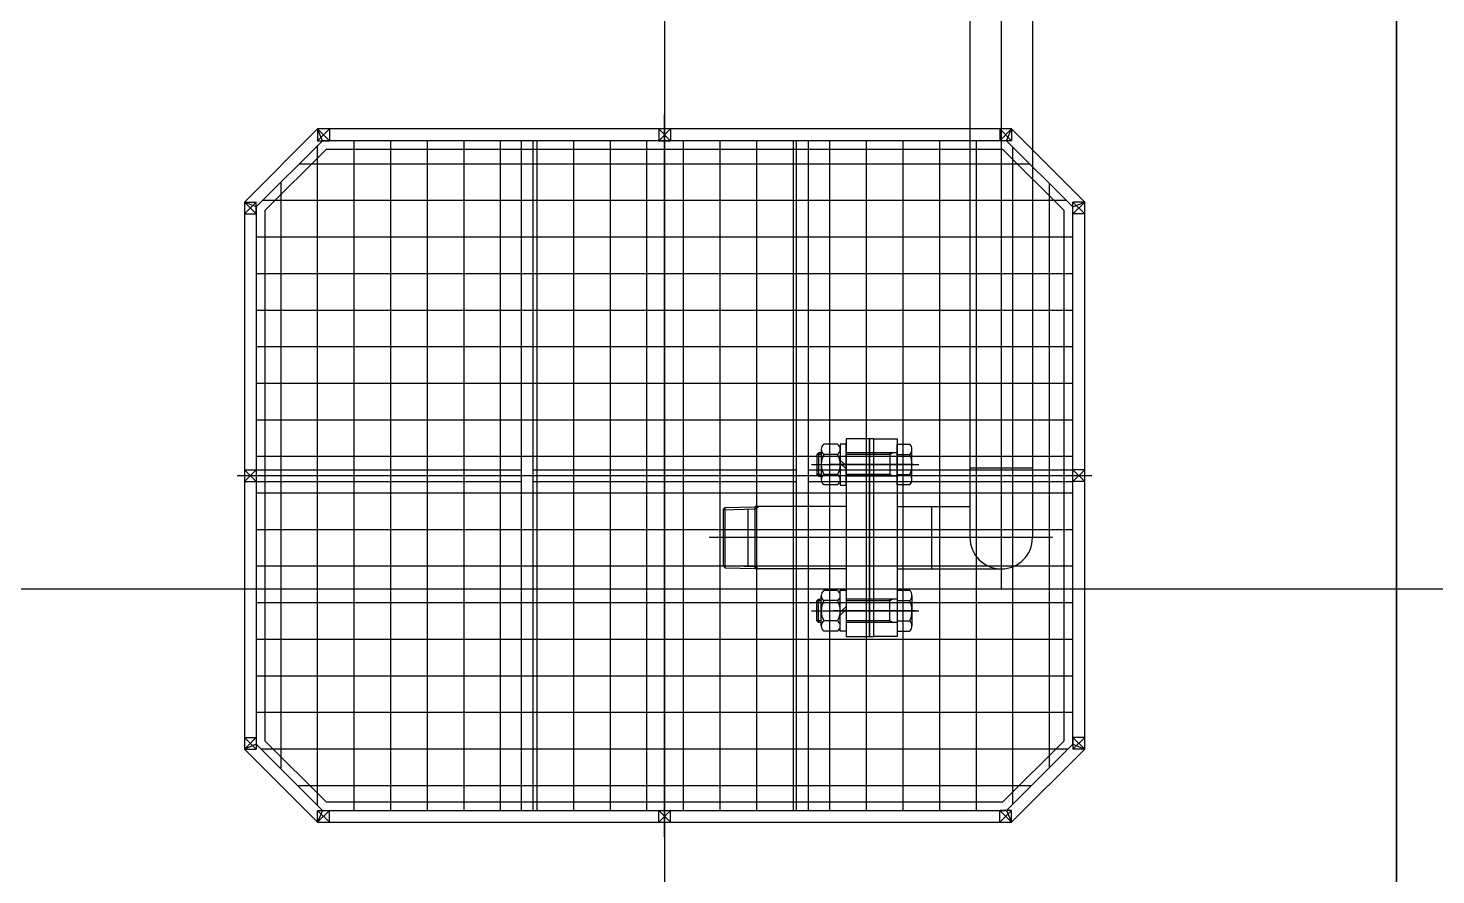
# Model space of a CAD drawing. Header units: millimetres. Extents: x 4080735 to 4152075, y -451436 to -400976.
# Drawn here: x 4112793 to 4113755, y -425255 to -424676 of the extents above; entities that cross this region are included whole.
import ezdxf

# ---------------------------------------------------------------- set-up
doc = ezdxf.new("R2010")
doc.units = ezdxf.units.MM
doc.header["$LTSCALE"] = 60
doc.layers.add('EQUIPMENT', color=6, linetype='Continuous')

# ---------------------------------------------------------------- blocks, each defined once
blk = doc.blocks.new('EQ')
at = {"layer": 'EQUIPMENT', "color": 253}
for p, q in [((-1810, 17759.63), (-1810, 15759.63)), ((-2080, 17594.63), (-2080, 16909.63)), ((-2101.35, 17443.03), (-2101.35, 16944.63)), ((-2058.65, 17443.03), (-2058.65, 16944.63)), ((-2310, 17432.13), (-2310, 15716.84)), ((-1810, 16409.63), (-1810, 17409.63)), ((-2310, 16740.03), (-2310, 17234.03)), ((-2547, 17224.03), (-2597, 17174.03)), ((-2547, 17224.03), (-2547, 17216.03)), ((-2539, 17216.03), (-2547, 17224.03)), ((-2547, 17216.03), (-2539, 17224.03)), ((-2543.69, 17216.03), (-2547, 17224.03)), ((-2073, 17224.03), (-2547, 17224.03)), ((-2539, 17224.03), (-2539, 17216.03)), ((-2314, 17224.03), (-2314, 17216.03)), ((-2306, 17216.03), (-2314, 17224.03)), ((-2314, 17216.03), (-2306, 17224.03)), ((-2306, 17224.03), (-2306, 17216.03)), ((-2081, 17224.03), (-2081, 17216.03)), ((-2081, 17216.03), (-2073, 17224.03)), ((-2073, 17216.03), (-2081, 17224.03)), ((-2076.31, 17216.03), (-2073, 17224.03)), ((-2073, 17224.03), (-2073, 17216.03)), ((-2023, 17174.03), (-2073, 17224.03)), ((-2543.69, 17216.03), (-2589, 17170.72)), ((-2547, 17216.03), (-2539, 17216.03)), ((-2076.31, 17216.03), (-2543.69, 17216.03)), ((-2522, 16758.03), (-2522, 17216.03)), ((-2497, 16758.03), (-2497, 17216.03)), ((-2472, 16758.03), (-2472, 17216.03)), ((-2447, 16758.03), (-2447, 17216.03)), ((-2422, 16758.03), (-2422, 17216.03)), ((-2408, 17216.03), (-2408, 16758.03)), ((-2400, 17216.03), (-2400, 16758.03)), ((-2397, 16758.03), (-2397, 17216.03)), ((-2372, 16758.03), (-2372, 17216.03)), ((-2347, 16758.03), (-2347, 17216.03)), ((-2322, 16758.03), (-2322, 17216.03)), ((-2314, 17216.03), (-2306, 17216.03)), ((-2297, 16758.03), (-2297, 17216.03)), ((-2272, 16758.03), (-2272, 17216.03)), ((-2247, 16758.03), (-2247, 17216.03)), ((-2222, 16758.03), (-2222, 17216.03)), ((-2220, 17216.03), (-2220, 16758.03)), ((-2212, 17216.03), (-2212, 16758.03)), ((-2197, 16758.03), (-2197, 17216.03)), ((-2172, 16758.03), (-2172, 17216.03)), ((-2147, 16758.03), (-2147, 17216.03)), ((-2122, 16758.03), (-2122, 17216.03)), ((-2097, 16758.03), (-2097, 17216.03)), ((-2073, 17216.03), (-2081, 17216.03)), ((-2031, 17170.72), (-2076.31, 17216.03)), ((-2541.2, 17210.03), (-2583, 17168.24)), ((-2547, 16761.35), (-2547, 17212.72)), ((-2078.8, 17210.03), (-2541.2, 17210.03)), ((-2037, 17168.24), (-2078.8, 17210.03)), ((-2072, 16762.35), (-2072, 17211.72)), ((-2060.31, 17200.03), (-2559.69, 17200.03)), ((-2572, 16786.35), (-2572, 17187.72)), ((-2047, 16787.35), (-2047, 17186.72)), ((-2589, 17170.72), (-2597, 17174.03)), ((-2597, 17174.03), (-2589, 17174.03)), ((-2589, 17174.03), (-2597, 17166.03)), ((-2589, 17166.03), (-2597, 17174.03)), ((-2597, 17174.03), (-2597, 16800.03)), ((-2597, 17166.03), (-2589, 17166.03)), ((-2589, 17166.03), (-2589, 17174.03)), ((-2589, 17170.72), (-2589, 16803.35)), ((-2035.31, 17175.03), (-2584.69, 17175.03)), ((-2583, 17168.24), (-2583, 16805.83)), ((-2037, 16805.83), (-2037, 17168.24)), ((-2031, 17170.72), (-2023, 17174.03)), ((-2023, 17174.03), (-2031, 17174.03)), ((-2031, 17166.03), (-2031, 17174.03)), ((-2031, 17174.03), (-2023, 17166.03)), ((-2031, 17166.03), (-2023, 17174.03)), ((-2031, 16803.35), (-2031, 17170.72)), ((-2023, 17166.03), (-2031, 17166.03)), ((-2023, 16800.03), (-2023, 17174.03)), ((-2031, 17150.03), (-2589, 17150.03)), ((-2031, 17125.03), (-2589, 17125.03)), ((-2031, 17100.03), (-2589, 17100.03)), ((-2031, 17075.03), (-2589, 17075.03)), ((-2031, 17050.03), (-2589, 17050.03)), ((-2031, 17025.03), (-2589, 17025.03)), ((-2186, 17012.13), (-2186, 16877.13)), ((-2170, 17012.13), (-2186, 17012.13)), ((-2170, 16877.13), (-2170, 17012.13)), ((-2167, 17012.13), (-2170, 17012.13)), ((-2170, 17012.13), (-2170, 16877.13)), ((-2167, 16877.13), (-2167, 17012.13)), ((-2167, 16877.13), (-2167, 17012.13)), ((-2167, 17012.13), (-2151, 17012.13)), ((-2151, 17012.13), (-2151, 16877.13)), ((-2204.92, 17002.63), (-2206, 17001.55)), ((-2203, 17002.63), (-2204.92, 17002.63)), ((-2204.92, 17002.63), (-2204.92, 16986.63)), ((-2203, 17005.03), (-2203, 16984.24)), ((-2191.86, 17008.49), (-2201.14, 17008.49)), ((-2186, 17008.63), (-2190, 17008.63)), ((-2190, 17008.63), (-2190, 16980.63)), ((-2186, 16980.63), (-2186, 17008.63)), ((-2151, 17002.63), (-2186, 17002.63)), ((-2156, 17002.63), (-2156, 16986.63)), ((-2154.13, 17002.63), (-2156, 17001.55)), ((-2151, 16980.78), (-2151, 17008.49)), ((-2151, 17008.49), (-2142.43, 17008.49)), ((-2141, 16984.24), (-2141, 17005.03)), ((-2031, 17000.03), (-2589, 17000.03)), ((-2209.67, 16994.63), (-2136.33, 16994.63)), ((-2206, 17001.55), (-2206, 16987.72)), ((-2203, 17001.55), (-2206, 17001.55)), ((-2191.86, 17001.56), (-2201.14, 17001.56)), ((-2140, 16994.63), (-2196.55, 16994.63)), ((-2186, 16993.63), (-2190, 16997.63)), ((-2186, 16991.63), (-2190, 16995.63)), ((-2156, 17001.55), (-2186, 17001.55)), ((-2151, 17001.56), (-2142.43, 17001.56)), ((-2602, 16987.03), (-2018, 16987.03)), ((-2597, 16991.03), (-2589, 16991.03)), ((-2589, 16983.03), (-2597, 16991.03)), ((-2589, 16991.03), (-2597, 16983.03)), ((-2597, 16983.03), (-2589, 16983.03)), ((-2589, 16991.03), (-2408, 16991.03)), ((-2589, 16991.03), (-2589, 16983.03)), ((-2589, 16983.03), (-2408, 16983.03)), ((-2400, 16991.03), (-2220, 16991.03)), ((-2400, 16983.03), (-2220, 16983.03)), ((-2212, 16991.03), (-2031, 16991.03)), ((-2212, 16983.03), (-2031, 16983.03)), ((-2206, 16987.72), (-2204.92, 16986.63)), ((-2203, 16987.72), (-2206, 16987.72)), ((-2204.92, 16986.63), (-2203, 16986.63)), ((-2191.86, 16987.71), (-2201.14, 16987.71)), ((-2156, 16987.72), (-2186, 16987.72)), ((-2151, 16986.63), (-2186, 16986.63)), ((-2154.13, 16986.63), (-2156, 16987.72)), ((-2151, 16987.71), (-2142.43, 16987.71)), ((-2058.65, 16992.24), (-2101.35, 16992.24)), ((-2023, 16991.03), (-2031, 16991.03)), ((-2031, 16983.03), (-2031, 16991.03)), ((-2031, 16991.03), (-2023, 16983.03)), ((-2031, 16983.03), (-2023, 16991.03)), ((-2023, 16983.03), (-2031, 16983.03)), ((-2031, 16975.03), (-2589, 16975.03)), ((-2191.86, 16980.78), (-2201.14, 16980.78)), ((-2190, 16980.63), (-2186, 16980.63)), ((-2142.43, 16980.78), (-2151, 16980.78)), ((-2270, 16963.71), (-2268.52, 16965.24)), ((-2270, 16963.71), (-2248, 16964.28)), ((-2270, 16963.71), (-2270, 16925.56)), ((-2268.52, 16965.24), (-2248, 16965.75)), ((-2268.52, 16924.03), (-2268.52, 16965.24)), ((-2253, 16963.71), (-2253, 16925.56)), ((-2248, 16923.28), (-2248, 16965.98)), ((-2186, 16965.98), (-2248, 16965.98)), ((-2248, 16964.28), (-2245.75, 16965.98)), ((-2151, 16965.98), (-2101.35, 16965.98)), ((-2127.6, 16965.98), (-2127.6, 16923.28)), ((-2031, 16950.03), (-2589, 16950.03)), ((-2045, 16944.63), (-2279.46, 16944.63)), ((-2270, 16925.56), (-2248, 16924.99)), ((-2270, 16925.56), (-2268.52, 16924.03)), ((-2031, 16925.03), (-2589, 16925.03)), ((-2268.52, 16924.03), (-2248, 16923.51)), ((-2248, 16924.99), (-2245.75, 16923.28)), ((-2186, 16923.28), (-2248, 16923.28)), ((-2151, 16923.28), (-2080, 16923.28)), ((-2867.33, 16909.63), (-1752.67, 16909.63)), ((-2191.86, 16908.49), (-2201.14, 16908.49)), ((-2190, 16880.63), (-2190, 16908.63)), ((-2190, 16908.63), (-2186, 16908.63)), ((-2186, 16908.63), (-2186, 16880.63)), ((-2142.43, 16908.49), (-2151, 16908.49)), ((-2151, 16908.49), (-2151, 16880.78)), ((-2031, 16900.03), (-2589, 16900.03)), ((-2206, 16901.55), (-2204.92, 16902.63)), ((-2206, 16887.72), (-2206, 16901.55)), ((-2203, 16901.55), (-2206, 16901.55)), ((-2204.92, 16902.63), (-2203, 16902.63)), ((-2204.92, 16886.63), (-2204.92, 16902.63)), ((-2203, 16884.24), (-2203, 16905.03)), ((-2191.86, 16901.56), (-2201.14, 16901.56)), ((-2186, 16897.63), (-2190, 16893.63)), ((-2151, 16902.63), (-2186, 16902.63)), ((-2156, 16901.55), (-2186, 16901.55)), ((-2156, 16886.63), (-2156, 16902.63)), ((-2154.13, 16902.63), (-2156, 16901.55)), ((-2151, 16901.56), (-2142.43, 16901.56)), ((-2141, 16905.03), (-2141, 16884.24)), ((-2209.67, 16894.63), (-2136.33, 16894.63)), ((-2204.92, 16886.63), (-2206, 16887.72)), ((-2203, 16887.72), (-2206, 16887.72)), ((-2191.86, 16887.71), (-2201.14, 16887.71)), ((-2138.11, 16894.63), (-2194.66, 16894.63)), ((-2186, 16895.63), (-2190, 16891.63)), ((-2156, 16887.72), (-2186, 16887.72)), ((-2154.13, 16886.63), (-2156, 16887.72)), ((-2151, 16887.71), (-2142.43, 16887.71)), ((-2203, 16886.63), (-2204.92, 16886.63)), ((-2191.86, 16880.78), (-2201.14, 16880.78)), ((-2186, 16880.63), (-2190, 16880.63)), ((-2151, 16886.63), (-2186, 16886.63)), ((-2186, 16877.13), (-2170, 16877.13)), ((-2170, 16877.13), (-2167, 16877.13)), ((-2151, 16877.13), (-2167, 16877.13)), ((-2151, 16880.78), (-2142.43, 16880.78)), ((-2031, 16875.03), (-2589, 16875.03)), ((-2031, 16850.03), (-2589, 16850.03)), ((-2031, 16825.03), (-2589, 16825.03)), ((-2597, 16808.03), (-2589, 16808.03)), ((-2589, 16800.03), (-2597, 16808.03)), ((-2589, 16808.03), (-2597, 16800.03)), ((-2589, 16803.35), (-2597, 16800.03)), ((-2589, 16808.03), (-2589, 16800.03)), ((-2589, 16803.35), (-2543.69, 16758.03)), ((-2583, 16805.83), (-2541.2, 16764.03)), ((-2078.8, 16764.03), (-2037, 16805.83)), ((-2076.31, 16758.03), (-2031, 16803.35)), ((-2023, 16808.03), (-2031, 16808.03)), ((-2031, 16808.03), (-2031, 16800.03)), ((-2031, 16800.03), (-2023, 16808.03)), ((-2031, 16808.03), (-2023, 16800.03)), ((-2031, 16803.35), (-2023, 16800.03)), ((-2597, 16800.03), (-2589, 16800.03)), ((-2597, 16800.03), (-2547, 16750.03)), ((-2034.31, 16800.03), (-2585.69, 16800.03)), ((-2073, 16750.03), (-2023, 16800.03)), ((-2023, 16800.03), (-2031, 16800.03)), ((-2059.31, 16775.03), (-2560.69, 16775.03)), ((-2541.2, 16764.03), (-2078.8, 16764.03)), ((-2547, 16750.03), (-2547, 16758.03)), ((-2547, 16758.03), (-2539, 16758.03)), ((-2539, 16758.03), (-2547, 16750.03)), ((-2547, 16758.03), (-2539, 16750.03)), ((-2543.69, 16758.03), (-2547, 16750.03)), ((-2543.69, 16758.03), (-2076.31, 16758.03)), ((-2539, 16750.03), (-2539, 16758.03)), ((-2314, 16750.03), (-2314, 16758.03)), ((-2314, 16758.03), (-2306, 16758.03)), ((-2306, 16758.03), (-2314, 16750.03)), ((-2314, 16758.03), (-2306, 16750.03)), ((-2306, 16750.03), (-2306, 16758.03)), ((-2081, 16750.03), (-2081, 16758.03)), ((-2073, 16758.03), (-2081, 16758.03)), ((-2081, 16758.03), (-2073, 16750.03)), ((-2073, 16758.03), (-2081, 16750.03)), ((-2076.31, 16758.03), (-2073, 16750.03)), ((-2073, 16750.03), (-2073, 16758.03)), ((-2547, 16750.03), (-2073, 16750.03))]:
    blk.add_line(p, q, dxfattribs=at)
for centre, radius, start, end in [((-2198.84, 17005.03), 4.16, 123.60751, 236.39249), ((-2194.16, 17005.03), 4.16, 303.60751, 56.39249), ((-2145.91, 17005.03), 4.91, 315.17818, 44.82182), ((-2189.15, 16994.63), 13.85, 149.98864, 210.01136), ((-2203.85, 16994.63), 13.85, 329.98864, 30.01136), ((-2158.51, 16994.63), 17.51, 336.6982, 23.3018), ((-2198.84, 16984.24), 4.16, 123.60751, 236.39249), ((-2194.16, 16984.24), 4.16, 303.60751, 56.39249), ((-2145.91, 16984.24), 4.91, 315.17818, 44.82182), ((-2080, 16944.63), 21.35, 180, 0), ((-2198.84, 16905.03), 4.16, 123.60751, 236.39249), ((-2194.16, 16905.03), 4.16, 303.60751, 56.39249), ((-2145.91, 16905.03), 4.91, 315.17818, 44.82182), ((-2189.15, 16894.63), 13.85, 149.98864, 210.01136), ((-2203.85, 16894.63), 13.85, 329.98864, 30.01136), ((-2158.51, 16894.63), 17.51, 336.6982, 23.3018), ((-2198.84, 16884.24), 4.16, 123.60751, 236.39249), ((-2194.16, 16884.24), 4.16, 303.60751, 56.39249), ((-2145.91, 16884.24), 4.91, 315.17818, 44.82182)]:
    blk.add_arc(centre, radius, start, end, dxfattribs=at)

msp = doc.modelspace()

# ---------------------------------------------------------------- block references
at = {"layer": 'EQUIPMENT', "color": 3}
msp.add_blockref('EQ', (4115537.76, -441968.78), dxfattribs=at)

doc.saveas('drawing.dxf')
